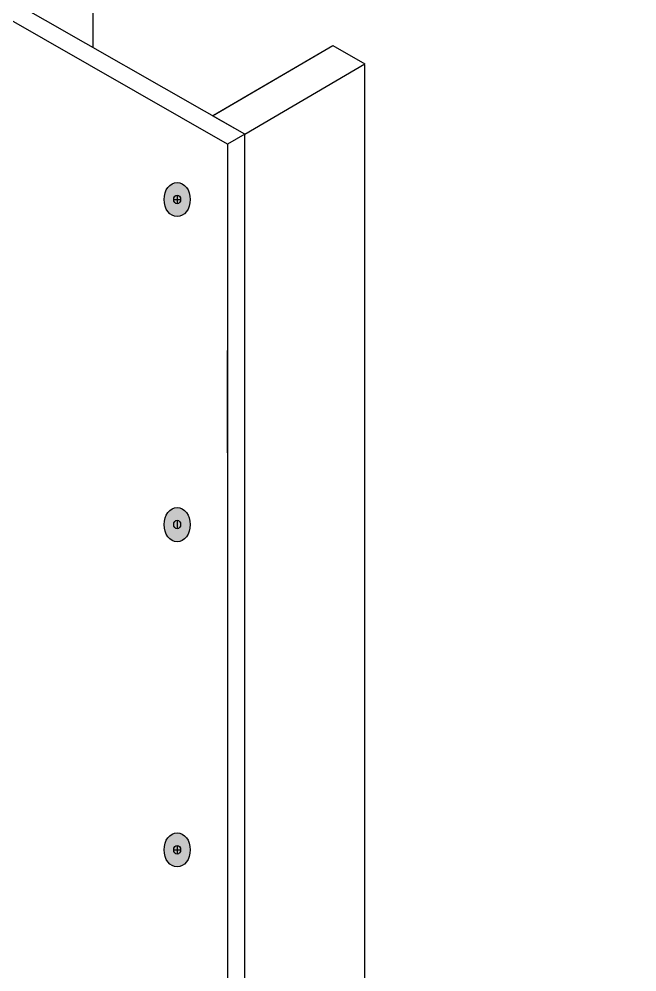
# Model space of a CAD drawing. Extents: x -1328 to 5679, y -4611 to 1603.
# Drawn here: x 1189.6 to 1362.8, y -2687.4 to -2420.5 of the extents above; entities that cross this region are included whole.
import ezdxf

# ---------------------------------------------------------------- set-up
doc = ezdxf.new("R2010")
doc.units = 0
doc.header["$MEASUREMENT"] = 0
doc.layers.add('G-ANNO-TTLB', color=7, linetype='Continuous', lineweight=0)
doc.layers.add('TYVEK', color=7, linetype='Continuous', lineweight=0)

# ---------------------------------------------------------------- blocks, each defined once
blk = doc.blocks.new('Block_83')
at = {"layer": 'TYVEK', "true_color": 0x003b71, "transparency": 33554687}
h = blk.add_hatch(color=156, dxfattribs=at)
h.dxf.hatch_style = 2
edge = h.paths.add_edge_path()
edge.add_ellipse((1233.94, -2471.05), major_axis=(0, 4.78), ratio=0.766948, start_angle=0, end_angle=360)
h = blk.add_hatch(color=156, dxfattribs=at)
h.dxf.hatch_style = 2
edge = h.paths.add_edge_path()
edge.add_ellipse((1233.94, -2562.1), major_axis=(0, 4.78), ratio=0.766948, start_angle=0, end_angle=360)
h = blk.add_hatch(color=156, dxfattribs=at)
h.dxf.hatch_style = 2
edge = h.paths.add_edge_path()
edge.add_ellipse((1233.94, -2653.18), major_axis=(0, 4.78), ratio=0.766948, start_angle=0, end_angle=360)
at = {"layer": 'TYVEK', "color": 18, "lineweight": 25, "true_color": 0x000000}
blk.add_line((1232.97, -2471.02), (1234.92, -2471.02), dxfattribs=at)
at = {"layer": 'TYVEK', "color": 18, "lineweight": 25, "true_color": 0x080808}
for p, q in [((1233.94, -2469.79), (1233.94, -2472.25)), ((1233.94, -2560.83), (1233.94, -2563.3)), ((1233.94, -2651.91), (1233.94, -2654.38)), ((1232.97, -2653.15), (1234.92, -2653.15))]:
    blk.add_line(p, q, dxfattribs=at)
at = {"layer": 'TYVEK', "color": 33, "lineweight": 25, "true_color": 0xcc9966}
blk.add_lwpolyline([(1233.43, -2466.68)], dxfattribs=at)
at = {"layer": 'TYVEK', "color": 18, "lineweight": 25, "true_color": 0x000000}
for centre, major_axis, ratio in [((1233.94, -2471.05), (0, 4.78), 0.766948), ((1233.94, -2471.02), (0, 1.23), 0.788846), ((1233.94, -2562.1), (0, 4.78), 0.766948), ((1233.94, -2653.18), (0, 4.78), 0.766948)]:
    blk.add_ellipse(centre, major_axis=major_axis, ratio=ratio, dxfattribs=at)
at = {"layer": 'TYVEK', "color": 18, "lineweight": 25, "true_color": 0x080808}
for centre in [(1233.94, -2562.07), (1233.94, -2653.15)]:
    blk.add_ellipse(centre, major_axis=(0, 1.23), ratio=0.788846, dxfattribs=at)

msp = doc.modelspace()

# ---------------------------------------------------------------- hatches: boundary and pattern name
at = {"layer": 'G-ANNO-TTLB', "true_color": 0xff00ff, "transparency": 33554687}
h = msp.add_hatch(color=6, dxfattribs=at)
edge = h.paths.add_edge_path()
edge.add_spline(control_points=[(1601.48, -3473.69), (1601.48, -3473.69), (-1328.04, -3473.69), (-1328.04, -3473.69), (-1328.04, -3473.69), (-1328.04, -1016.69), (-1328.04, -1016.69), (-1328.04, -1016.69), (1601.48, -1016.69), (1601.48, -1016.69), (1601.48, -1016.69), (1601.48, -3473.69), (1601.48, -3473.69)], knot_values=[0, 0, 0, 0, 1, 1, 1, 2, 2, 2, 3, 3, 3, 4, 4, 4, 4], degree=3, periodic=0)
edge = h.paths.add_edge_path()
edge.add_spline(control_points=[(-1319.04, -1025.69), (-1319.04, -1025.69), (-1319.04, -3464.69), (-1319.04, -3464.69), (-1319.04, -3464.69), (1592.48, -3464.69), (1592.48, -3464.69), (1592.48, -3464.69), (1592.48, -1025.69), (1592.48, -1025.69), (1592.48, -1025.69), (-1319.04, -1025.69), (-1319.04, -1025.69)], knot_values=[0, 0, 0, 0, 1, 1, 1, 2, 2, 2, 3, 3, 3, 4, 4, 4, 4], degree=3, periodic=0)
edge.add_line((-1319.04, -1025.69), (-1319.04, -1025.69))

# ---------------------------------------------------------------- linework, layer by layer
at = {"layer": 'G-ANNO-TTLB'}
for points in [[(1601.48, -3473.69), (1601.48, -3473.69), (-1328.04, -3473.69), (-1328.04, -3473.69), (-1328.04, -3473.69), (-1328.04, -1016.69), (-1328.04, -1016.69), (-1328.04, -1016.69), (1601.48, -1016.69), (1601.48, -1016.69), (1601.48, -1016.69), (1601.48, -3473.69), (1601.48, -3473.69)], [(-1319.04, -1025.69), (-1319.04, -1025.69), (-1319.04, -3464.69), (-1319.04, -3464.69), (-1319.04, -3464.69), (1592.48, -3464.69), (1592.48, -3464.69), (1592.48, -3464.69), (1592.48, -1025.69), (1592.48, -1025.69), (1592.48, -1025.69), (-1319.04, -1025.69), (-1319.04, -1025.69)]]:
    msp.add_open_spline(points, degree=3, knots=[0, 0, 0, 0, 1, 1, 1, 2, 2, 2, 3, 3, 3, 4, 4, 4, 4], dxfattribs=at)
at = {"layer": 'TYVEK', "color": 2, "lineweight": 25, "true_color": 0xffff00}
for p, q in [((1252.89, -2452.76), (984.06, -2299.26)), ((1248.08, -2455.55), (979.25, -2302.04)), ((1252.89, -2547.28), (1252.89, -2452.76)), ((1248.08, -2455.55), (1248.08, -2879.97)), ((1248.08, -2541.99), (1248.08, -2513.33)), ((1252.89, -2877.19), (1252.89, -2540.29))]:
    msp.add_line(p, q, dxfattribs=at)
at = {"layer": 'TYVEK', "color": 18, "lineweight": 25, "true_color": 0x000000}
for q in [(979.25, -2302.04), (1248.08, -2879.97)]:
    msp.add_line((1248.08, -2455.55), q, dxfattribs=at)
at = {"layer": 'TYVEK', "color": 33, "lineweight": 25, "true_color": 0xcc9966}
for p, q in [((1210.28, -2389.5), (1210.28, -2428.43)), ((1244.14, -2447.45), (1277.56, -2427.89)), ((1277.56, -2427.89), (1286.53, -2433.07)), ((1252.89, -2452.76), (1286.53, -2433.07)), ((1286.51, -2857.62), (1286.51, -2433.19))]:
    msp.add_line(p, q, dxfattribs=at)
at = {"layer": 'TYVEK', "color": 165, "lineweight": 25, "true_color": 0x4c5f99}
msp.add_line((1252.89, -2452.76), (1248.08, -2455.55), dxfattribs=at)
at = {"layer": 'TYVEK', "color": 33, "lineweight": 25, "true_color": 0xcc9966}
msp.add_lwpolyline([(1252.89, -2452.76), (1243.89, -2447.6), (1277.54, -2427.9), (1286.54, -2433.06)], dxfattribs=at)

# ---------------------------------------------------------------- block references
at = {"layer": 'TYVEK'}
msp.add_blockref('Block_83', (0, 0), dxfattribs=at)

doc.saveas('drawing.dxf')
